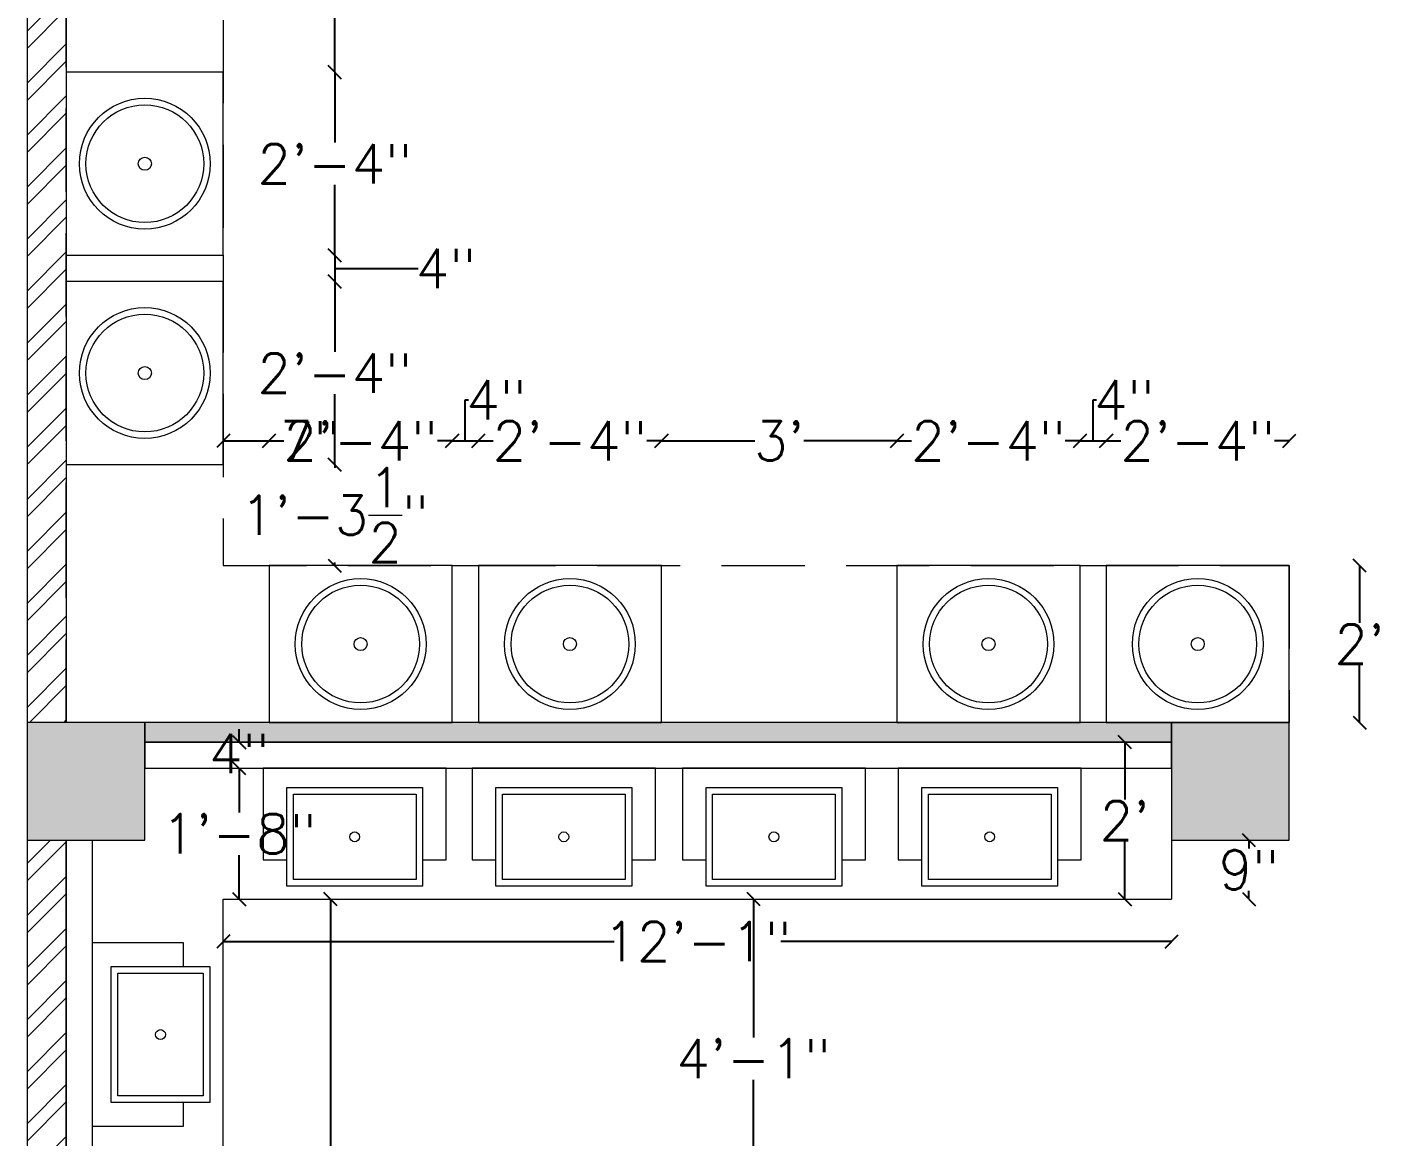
# Model space of a CAD drawing. Header units: inches. Extents: x 111501 to 134888, y 46021 to 52102.
# Drawn here: x 114920.5 to 115127.7, y 49495.4 to 49665.1 of the extents above; entities that cross this region are included whole.
import ezdxf

# ---------------------------------------------------------------- set-up
doc = ezdxf.new("R2010")
doc.units = ezdxf.units.IN
doc.header["$MEASUREMENT"] = 0
doc.linetypes.add('DASHED', pattern=[19.05, 12.7, -6.35])
for name, color, linetype, lineweight in [('column', 252, 'Continuous', 9), ('dimension', 250, 'Continuous', 0), ('FURNITURE', 14, 'Continuous', 18), ('wall', 7, 'Continuous', 9)]:
    doc.layers.add(name, color=color, linetype=linetype, lineweight=lineweight)
doc.layers.add('pt19', color=151, linetype='Continuous')
doc.styles.get("Standard").update_dxf_attribs({"font": 'txt.shx', "height": 6})
doc.dimstyles.new('Standard$0', dxfattribs={"dimtxt": 4, "dimasz": 2, "dimexe": 0.125, "dimexo": 0.125, "dimgap": 0.25, "dimtad": 0, "dimtih": 1, "dimtoh": 1, "dimdec": 1, "dimlfac": -1, "dimzin": 0, "dimdsep": 46, "dimlunit": 4, "dimtxsty": 'Standard', "dimblk": 'OBLIQUE', "dimblk1": 'DOTSMALL', "dimblk2": 'DOTSMALL', "dimcen": 0, "dimse1": 1, "dimse2": 1, "dimadec": 0, "dimazin": 0, "dimtfac": 1, "dimtdec": 1, "dimtofl": 0, "dimtmove": 0, "dimatfit": 3, "dimfxl": 1, "dimtolj": 1, "dimtzin": 0, "dimarcsym": 0})

# ---------------------------------------------------------------- blocks, each defined once
blk = doc.blocks.new('fgfdg')
at = {"layer": 'FURNITURE'}
for points in [[(9958.2, 25320.5), (9961.82, 25320.5), (9961.82, 25334.5), (9933.82, 25334.5), (9933.82, 25320.5), (9937.44, 25320.5)], [(9937.44, 25316.5), (9937.44, 25331.56), (9958.2, 25331.56), (9958.2, 25316.5), (9937.44, 25316.5), (9937.44, 25316.5)]]:
    blk.add_lwpolyline(points, dxfattribs=at)
blk.add_lwpolyline([(9938.44, 25317.5), (9938.44, 25330.56), (9957.2, 25330.56), (9957.2, 25317.5), (9938.44, 25317.5)], close=True, dxfattribs=at)
blk.add_circle((9947.82, 25324.03), 0.75, dxfattribs=at)
blk = doc.blocks.new('_Oblique')
at = {"color": 0, "linetype": 'ByBlock', "lineweight": -2}
blk.add_line((-0.5, -0.5), (0.5, 0.5), dxfattribs=at)
blk = doc.blocks.new('*D922')
at = {"layer": 'Defpoints', "color": 0, "transparency": 16777216}
for p in [(114950.52, 49685.2), (114950.52, 49658.2), (114967.56, 49658.2)]:
    blk.add_point(p, dxfattribs=at)
at = {"layer": 'dimension', "color": 0, "lineweight": -2, "transparency": 16777216}
for p, q in [((114967.56, 49685.2), (114967.56, 49674.95)), ((114967.56, 49658.2), (114967.56, 49668.45))]:
    blk.add_line(p, q, dxfattribs=at)
at = {"layer": 'dimension', "color": 0, "lineweight": -2, "transparency": 16777216, "xscale": 2, "yscale": 2, "zscale": 2}
for p, rotation in [((114967.56, 49685.2), 90), ((114967.56, 49658.2), 270)]:
    blk.add_blockref('_Oblique', p, dxfattribs=dict(at, rotation=rotation))
at = {"layer": 'dimension', "color": 0, "lineweight": 5, "transparency": 16777216, "insert": (114967.56, 49671.7), "char_height": 6, "attachment_point": 5}
blk.add_mtext('\\A1;2\'-3"', dxfattribs=at)
blk = doc.blocks.new('_DOTSMALL')
at = {"color": 0, "linetype": 'ByBlock', "lineweight": -2, "const_width": 0.5}
blk.add_lwpolyline([(-0.0625, 0, 1), (0.0625, 0, 1)], format="xyb", close=True, dxfattribs=at)
blk = doc.blocks.new('*D923')
at = {"layer": 'Defpoints', "color": 0, "lineweight": 5, "transparency": 16777216}
for p in [(114950.52, 49658.2), (114950.52, 49630.2), (114967.56, 49630.2)]:
    blk.add_point(p, dxfattribs=at)
at = {"layer": 'dimension', "color": 0, "lineweight": -2, "transparency": 16777216}
for p, q in [((114967.56, 49658.2), (114967.56, 49647.45)), ((114967.56, 49630.2), (114967.56, 49640.95))]:
    blk.add_line(p, q, dxfattribs=at)
at = {"layer": 'dimension', "color": 0, "lineweight": -2, "transparency": 16777216, "xscale": 2, "yscale": 2, "zscale": 2}
for p, rotation in [((114967.56, 49658.2), 90), ((114967.56, 49630.2), 270)]:
    blk.add_blockref('_Oblique', p, dxfattribs=dict(at, rotation=rotation))
at = {"layer": 'dimension', "color": 0, "lineweight": 5, "transparency": 16777216, "insert": (114967.56, 49644.2), "char_height": 6, "attachment_point": 5}
blk.add_mtext('\\A1;2\'-4"', dxfattribs=at)
blk = doc.blocks.new('*D924')
at = {"layer": 'Defpoints', "color": 0, "lineweight": 5, "transparency": 16777216}
for p in [(114950.52, 49630.2), (114950.52, 49626.2), (114967.56, 49626.2)]:
    blk.add_point(p, dxfattribs=at)
at = {"layer": 'dimension', "color": 0, "lineweight": -2, "transparency": 16777216}
for p, q in [((114967.56, 49630.2), (114967.56, 49626.2)), ((114967.56, 49628.2), (114979.81, 49628.2)), ((114979.81, 49628.2), (114980.31, 49628.2))]:
    blk.add_line(p, q, dxfattribs=at)
at = {"layer": 'dimension', "color": 0, "lineweight": -2, "transparency": 16777216, "xscale": 2, "yscale": 2, "zscale": 2}
for p, rotation in [((114967.56, 49630.2), 90), ((114967.56, 49626.2), 270)]:
    blk.add_blockref('_Oblique', p, dxfattribs=dict(at, rotation=rotation))
at = {"layer": 'dimension', "color": 0, "lineweight": 5, "transparency": 16777216, "insert": (114984.56, 49628.2), "char_height": 6, "attachment_point": 5}
blk.add_mtext('\\A1;4"', dxfattribs=at)
blk = doc.blocks.new('*D925')
at = {"layer": 'Defpoints', "color": 0, "lineweight": 5, "transparency": 16777216}
for p in [(114950.52, 49626.2), (114950.52, 49598.2), (114967.56, 49598.2)]:
    blk.add_point(p, dxfattribs=at)
at = {"layer": 'dimension', "color": 0, "lineweight": -2, "transparency": 16777216}
for p, q in [((114967.56, 49626.2), (114967.56, 49615.45)), ((114967.56, 49598.2), (114967.56, 49608.95))]:
    blk.add_line(p, q, dxfattribs=at)
at = {"layer": 'dimension', "color": 0, "lineweight": -2, "transparency": 16777216, "xscale": 2, "yscale": 2, "zscale": 2}
for p, rotation in [((114967.56, 49626.2), 90), ((114967.56, 49598.2), 270)]:
    blk.add_blockref('_Oblique', p, dxfattribs=dict(at, rotation=rotation))
at = {"layer": 'dimension', "color": 0, "lineweight": 5, "transparency": 16777216, "insert": (114967.56, 49612.2), "char_height": 6, "attachment_point": 5}
blk.add_mtext('\\A1;2\'-4"', dxfattribs=at)
blk = doc.blocks.new('*D926')
at = {"layer": 'Defpoints', "color": 0, "lineweight": 5, "transparency": 16777216}
for p in [(114950.52, 49598.2), (114957.52, 49582.77), (114967.56, 49582.77)]:
    blk.add_point(p, dxfattribs=at)
at = {"layer": 'dimension', "color": 0, "lineweight": -2, "transparency": 16777216}
for p, q in [((114967.56, 49598.2), (114967.56, 49597.73)), ((114967.56, 49582.77), (114967.56, 49583.23))]:
    blk.add_line(p, q, dxfattribs=at)
at = {"layer": 'dimension', "color": 0, "lineweight": -2, "transparency": 16777216, "xscale": 2, "yscale": 2, "zscale": 2}
for p, rotation in [((114967.56, 49598.2), 90), ((114967.56, 49582.77), 270)]:
    blk.add_blockref('_Oblique', p, dxfattribs=dict(at, rotation=rotation))
at = {"layer": 'dimension', "color": 0, "lineweight": 5, "transparency": 16777216, "insert": (114967.56, 49590.48), "char_height": 6, "attachment_point": 5}
blk.add_mtext('\\A1;1\'-3{\\H1.000000x;\\S1/2;}"', dxfattribs=at)
blk = doc.blocks.new('*D927')
at = {"layer": 'Defpoints', "color": 0, "transparency": 16777216}
for p in [(114957.52, 49601.84), (114950.52, 49582.77), (114957.52, 49582.77)]:
    blk.add_point(p, dxfattribs=at)
at = {"layer": 'dimension', "color": 0, "lineweight": -2, "transparency": 16777216}
for p, q in [((114950.52, 49601.84), (114957.52, 49601.84)), ((114957.52, 49601.84), (114959.52, 49601.84))]:
    blk.add_line(p, q, dxfattribs=at)
at = {"layer": 'dimension', "color": 0, "lineweight": -2, "transparency": 16777216, "xscale": 2, "yscale": 2, "zscale": 2, "rotation": 180}
blk.add_blockref('_Oblique', (114950.52, 49601.84), dxfattribs=at)
at = {"layer": 'dimension', "color": 0, "lineweight": -2, "transparency": 16777216, "xscale": 2, "yscale": 2, "zscale": 2}
blk.add_blockref('_Oblique', (114957.52, 49601.84), dxfattribs=at)
at = {"layer": 'dimension', "color": 0, "lineweight": 5, "transparency": 16777216, "insert": (114963.77, 49601.84), "char_height": 6, "attachment_point": 5}
blk.add_mtext('\\A1;7"', dxfattribs=at)
blk = doc.blocks.new('*D928')
at = {"layer": 'Defpoints', "color": 0, "lineweight": 5, "transparency": 16777216}
for p in [(114985.52, 49601.84), (114957.52, 49582.77), (114985.52, 49582.77)]:
    blk.add_point(p, dxfattribs=at)
at = {"layer": 'dimension', "color": 0, "lineweight": -2, "transparency": 16777216}
for p, q in [((114957.52, 49601.84), (114959.77, 49601.84)), ((114985.52, 49601.84), (114983.27, 49601.84))]:
    blk.add_line(p, q, dxfattribs=at)
at = {"layer": 'dimension', "color": 0, "lineweight": -2, "transparency": 16777216, "xscale": 2, "yscale": 2, "zscale": 2, "rotation": 180}
blk.add_blockref('_Oblique', (114957.52, 49601.84), dxfattribs=at)
at = {"layer": 'dimension', "color": 0, "lineweight": -2, "transparency": 16777216, "xscale": 2, "yscale": 2, "zscale": 2}
blk.add_blockref('_Oblique', (114985.52, 49601.84), dxfattribs=at)
at = {"layer": 'dimension', "color": 0, "lineweight": 5, "transparency": 16777216, "insert": (114971.52, 49601.84), "char_height": 6, "attachment_point": 5}
blk.add_mtext('\\A1;2\'-4"', dxfattribs=at)
blk = doc.blocks.new('*D929')
at = {"layer": 'Defpoints', "color": 0, "lineweight": 5, "transparency": 16777216}
for p in [(114989.52, 49601.84), (114985.52, 49582.77), (114989.52, 49582.77)]:
    blk.add_point(p, dxfattribs=at)
at = {"layer": 'dimension', "color": 0, "lineweight": -2, "transparency": 16777216}
for p, q in [((114987.52, 49601.84), (114987.52, 49608.09)), ((114987.52, 49608.09), (114988.02, 49608.09)), ((114985.52, 49601.84), (114989.52, 49601.84))]:
    blk.add_line(p, q, dxfattribs=at)
at = {"layer": 'dimension', "color": 0, "lineweight": -2, "transparency": 16777216, "xscale": 2, "yscale": 2, "zscale": 2, "rotation": 180}
blk.add_blockref('_Oblique', (114985.52, 49601.84), dxfattribs=at)
at = {"layer": 'dimension', "color": 0, "lineweight": -2, "transparency": 16777216, "xscale": 2, "yscale": 2, "zscale": 2}
blk.add_blockref('_Oblique', (114989.52, 49601.84), dxfattribs=at)
at = {"layer": 'dimension', "color": 0, "lineweight": 5, "transparency": 16777216, "insert": (114992.27, 49608.09), "char_height": 6, "attachment_point": 5}
blk.add_mtext('\\A1;4"', dxfattribs=at)
blk = doc.blocks.new('*D930')
at = {"layer": 'Defpoints', "color": 0, "lineweight": 5, "transparency": 16777216}
for p in [(115017.52, 49601.84), (114989.52, 49582.77), (115017.52, 49582.77)]:
    blk.add_point(p, dxfattribs=at)
at = {"layer": 'dimension', "color": 0, "lineweight": -2, "transparency": 16777216}
for p, q in [((114989.52, 49601.84), (114991.77, 49601.84)), ((115017.52, 49601.84), (115015.27, 49601.84))]:
    blk.add_line(p, q, dxfattribs=at)
at = {"layer": 'dimension', "color": 0, "lineweight": -2, "transparency": 16777216, "xscale": 2, "yscale": 2, "zscale": 2, "rotation": 180}
blk.add_blockref('_Oblique', (114989.52, 49601.84), dxfattribs=at)
at = {"layer": 'dimension', "color": 0, "lineweight": -2, "transparency": 16777216, "xscale": 2, "yscale": 2, "zscale": 2}
blk.add_blockref('_Oblique', (115017.52, 49601.84), dxfattribs=at)
at = {"layer": 'dimension', "color": 0, "lineweight": 5, "transparency": 16777216, "insert": (115003.52, 49601.84), "char_height": 6, "attachment_point": 5}
blk.add_mtext('\\A1;2\'-4"', dxfattribs=at)
blk = doc.blocks.new('*D931')
at = {"layer": 'Defpoints', "color": 0, "lineweight": 5, "transparency": 16777216}
for p in [(115053.52, 49601.84), (115017.52, 49582.77), (115053.52, 49582.77)]:
    blk.add_point(p, dxfattribs=at)
at = {"layer": 'dimension', "color": 0, "lineweight": -2, "transparency": 16777216}
for p, q in [((115017.52, 49601.84), (115031.77, 49601.84)), ((115053.52, 49601.84), (115039.27, 49601.84))]:
    blk.add_line(p, q, dxfattribs=at)
at = {"layer": 'dimension', "color": 0, "lineweight": -2, "transparency": 16777216, "xscale": 2, "yscale": 2, "zscale": 2, "rotation": 180}
blk.add_blockref('_Oblique', (115017.52, 49601.84), dxfattribs=at)
at = {"layer": 'dimension', "color": 0, "lineweight": -2, "transparency": 16777216, "xscale": 2, "yscale": 2, "zscale": 2}
blk.add_blockref('_Oblique', (115053.52, 49601.84), dxfattribs=at)
at = {"layer": 'dimension', "color": 0, "lineweight": 5, "transparency": 16777216, "insert": (115035.52, 49601.84), "char_height": 6, "attachment_point": 5}
blk.add_mtext("\\A1;3'", dxfattribs=at)
blk = doc.blocks.new('*D932')
at = {"layer": 'Defpoints', "color": 0, "lineweight": 5, "transparency": 16777216}
for p in [(115081.52, 49601.84), (115053.52, 49582.77), (115081.52, 49582.77)]:
    blk.add_point(p, dxfattribs=at)
at = {"layer": 'dimension', "color": 0, "lineweight": -2, "transparency": 16777216}
for p, q in [((115053.52, 49601.84), (115055.77, 49601.84)), ((115081.52, 49601.84), (115079.27, 49601.84))]:
    blk.add_line(p, q, dxfattribs=at)
at = {"layer": 'dimension', "color": 0, "lineweight": -2, "transparency": 16777216, "xscale": 2, "yscale": 2, "zscale": 2, "rotation": 180}
blk.add_blockref('_Oblique', (115053.52, 49601.84), dxfattribs=at)
at = {"layer": 'dimension', "color": 0, "lineweight": -2, "transparency": 16777216, "xscale": 2, "yscale": 2, "zscale": 2}
blk.add_blockref('_Oblique', (115081.52, 49601.84), dxfattribs=at)
at = {"layer": 'dimension', "color": 0, "lineweight": 5, "transparency": 16777216, "insert": (115067.52, 49601.84), "char_height": 6, "attachment_point": 5}
blk.add_mtext('\\A1;2\'-4"', dxfattribs=at)
blk = doc.blocks.new('*D933')
at = {"layer": 'Defpoints', "color": 0, "lineweight": 5, "transparency": 16777216}
for p in [(115085.52, 49601.84), (115081.52, 49582.77), (115085.52, 49582.77)]:
    blk.add_point(p, dxfattribs=at)
at = {"layer": 'dimension', "color": 0, "lineweight": -2, "transparency": 16777216}
for p, q in [((115083.52, 49601.84), (115083.52, 49608.09)), ((115083.52, 49608.09), (115084.02, 49608.09)), ((115081.52, 49601.84), (115085.52, 49601.84))]:
    blk.add_line(p, q, dxfattribs=at)
at = {"layer": 'dimension', "color": 0, "lineweight": -2, "transparency": 16777216, "xscale": 2, "yscale": 2, "zscale": 2, "rotation": 180}
blk.add_blockref('_Oblique', (115081.52, 49601.84), dxfattribs=at)
at = {"layer": 'dimension', "color": 0, "lineweight": -2, "transparency": 16777216, "xscale": 2, "yscale": 2, "zscale": 2}
blk.add_blockref('_Oblique', (115085.52, 49601.84), dxfattribs=at)
at = {"layer": 'dimension', "color": 0, "lineweight": 5, "transparency": 16777216, "insert": (115088.27, 49608.09), "char_height": 6, "attachment_point": 5}
blk.add_mtext('\\A1;4"', dxfattribs=at)
blk = doc.blocks.new('*D934')
at = {"layer": 'Defpoints', "color": 0, "lineweight": 5, "transparency": 16777216}
for p in [(115113.52, 49601.84), (115085.52, 49582.77), (115113.52, 49582.77)]:
    blk.add_point(p, dxfattribs=at)
at = {"layer": 'dimension', "color": 0, "lineweight": -2, "transparency": 16777216}
for p, q in [((115085.52, 49601.84), (115087.77, 49601.84)), ((115113.52, 49601.84), (115111.27, 49601.84))]:
    blk.add_line(p, q, dxfattribs=at)
at = {"layer": 'dimension', "color": 0, "lineweight": -2, "transparency": 16777216, "xscale": 2, "yscale": 2, "zscale": 2, "rotation": 180}
blk.add_blockref('_Oblique', (115085.52, 49601.84), dxfattribs=at)
at = {"layer": 'dimension', "color": 0, "lineweight": -2, "transparency": 16777216, "xscale": 2, "yscale": 2, "zscale": 2}
blk.add_blockref('_Oblique', (115113.52, 49601.84), dxfattribs=at)
at = {"layer": 'dimension', "color": 0, "lineweight": 5, "transparency": 16777216, "insert": (115099.52, 49601.84), "char_height": 6, "attachment_point": 5}
blk.add_mtext('\\A1;2\'-4"', dxfattribs=at)
blk = doc.blocks.new('*D935')
at = {"layer": 'Defpoints', "color": 0, "transparency": 16777216}
for p in [(115113.52, 49582.77), (115113.52, 49558.77), (115124.27, 49558.77)]:
    blk.add_point(p, dxfattribs=at)
at = {"layer": 'dimension', "color": 0, "lineweight": -2, "transparency": 16777216}
for p, q in [((115124.27, 49582.77), (115124.27, 49574.02)), ((115124.27, 49558.77), (115124.27, 49567.52))]:
    blk.add_line(p, q, dxfattribs=at)
at = {"layer": 'dimension', "color": 0, "lineweight": -2, "transparency": 16777216, "xscale": 2, "yscale": 2, "zscale": 2}
for p, rotation in [((115124.27, 49582.77), 90), ((115124.27, 49558.77), 270)]:
    blk.add_blockref('_Oblique', p, dxfattribs=dict(at, rotation=rotation))
at = {"layer": 'dimension', "color": 0, "lineweight": 5, "transparency": 16777216, "insert": (115124.27, 49570.77), "char_height": 6, "attachment_point": 5}
blk.add_mtext("\\A1;2'", dxfattribs=at)
blk = doc.blocks.new('*D937')
at = {"layer": 'Defpoints', "color": 0, "transparency": 16777216}
for p in [(115102.64, 49540.77), (115095.52, 49531.77), (115107.34, 49531.77)]:
    blk.add_point(p, dxfattribs=at)
at = {"layer": 'dimension', "color": 0, "lineweight": -2, "transparency": 16777216}
for p, q in [((115107.34, 49540.77), (115107.34, 49539.52)), ((115107.34, 49531.77), (115107.34, 49533.02))]:
    blk.add_line(p, q, dxfattribs=at)
at = {"layer": 'dimension', "color": 0, "lineweight": -2, "transparency": 16777216, "xscale": 2, "yscale": 2, "zscale": 2}
for p, rotation in [((115107.34, 49540.77), 90), ((115107.34, 49531.77), 270)]:
    blk.add_blockref('_Oblique', p, dxfattribs=dict(at, rotation=rotation))
at = {"layer": 'dimension', "color": 0, "lineweight": 5, "transparency": 16777216, "insert": (115107.34, 49536.27), "char_height": 6, "attachment_point": 5}
blk.add_mtext('\\A1;9"', dxfattribs=at)
blk = doc.blocks.new('*D938')
at = {"layer": 'Defpoints', "color": 0, "transparency": 16777216}
for p in [(115088.37, 49555.77), (115095.52, 49555.77), (115095.52, 49531.77)]:
    blk.add_point(p, dxfattribs=at)
at = {"layer": 'dimension', "color": 0, "lineweight": -2, "transparency": 16777216}
for p, q in [((115088.37, 49555.77), (115088.37, 49547.02)), ((115088.37, 49531.77), (115088.37, 49540.52))]:
    blk.add_line(p, q, dxfattribs=at)
at = {"layer": 'dimension', "color": 0, "lineweight": -2, "transparency": 16777216, "xscale": 2, "yscale": 2, "zscale": 2}
for p, rotation in [((115088.37, 49555.77), 90), ((115088.37, 49531.77), 270)]:
    blk.add_blockref('_Oblique', p, dxfattribs=dict(at, rotation=rotation))
at = {"layer": 'dimension', "color": 0, "lineweight": 5, "transparency": 16777216, "insert": (115088.37, 49543.77), "char_height": 6, "attachment_point": 5}
blk.add_mtext("\\A1;2'", dxfattribs=at)
blk = doc.blocks.new('*D939')
at = {"layer": 'Defpoints', "color": 0, "transparency": 16777216}
for p in [(114950.52, 49531.77), (115095.52, 49531.77), (115095.52, 49525.3)]:
    blk.add_point(p, dxfattribs=at)
at = {"layer": 'dimension', "color": 0, "lineweight": -2, "transparency": 16777216}
for p, q in [((114950.52, 49525.3), (115010.27, 49525.3)), ((115095.52, 49525.3), (115035.77, 49525.3))]:
    blk.add_line(p, q, dxfattribs=at)
at = {"layer": 'dimension', "color": 0, "lineweight": -2, "transparency": 16777216, "xscale": 2, "yscale": 2, "zscale": 2, "rotation": 180}
blk.add_blockref('_Oblique', (114950.52, 49525.3), dxfattribs=at)
at = {"layer": 'dimension', "color": 0, "lineweight": -2, "transparency": 16777216, "xscale": 2, "yscale": 2, "zscale": 2}
blk.add_blockref('_Oblique', (115095.52, 49525.3), dxfattribs=at)
at = {"layer": 'dimension', "color": 0, "lineweight": 5, "transparency": 16777216, "insert": (115023.02, 49525.3), "char_height": 6, "attachment_point": 5}
blk.add_mtext('\\A1;12\'-1"', dxfattribs=at)
blk = doc.blocks.new('*D940')
at = {"layer": 'Defpoints', "color": 0, "transparency": 16777216}
for p in [(114950.52, 49531.77), (114951.09, 49353.34), (114966.91, 49353.34)]:
    blk.add_point(p, dxfattribs=at)
at = {"layer": 'dimension', "color": 0, "lineweight": -2, "transparency": 16777216}
for p, q in [((114966.91, 49531.77), (114966.91, 49449.81)), ((114966.91, 49353.34), (114966.91, 49435.31))]:
    blk.add_line(p, q, dxfattribs=at)
at = {"layer": 'dimension', "color": 0, "lineweight": -2, "transparency": 16777216, "xscale": 2, "yscale": 2, "zscale": 2}
for p, rotation in [((114966.91, 49531.77), 90), ((114966.91, 49353.34), 270)]:
    blk.add_blockref('_Oblique', p, dxfattribs=dict(at, rotation=rotation))
at = {"layer": 'dimension', "color": 0, "lineweight": 5, "transparency": 16777216, "insert": (114966.91, 49442.56), "char_height": 6, "attachment_point": 5}
blk.add_mtext('\\A1;14\'-10{\\H1.000000x;\\S1/2;}"', dxfattribs=at)
blk = doc.blocks.new('*D945')
at = {"layer": 'Defpoints', "color": 0, "transparency": 16777216}
for p in [(114951.94, 49551.77), (114952.95, 49551.77), (114950.52, 49531.77)]:
    blk.add_point(p, dxfattribs=at)
at = {"layer": 'dimension', "color": 0, "lineweight": -2, "transparency": 16777216}
for p, q in [((114952.95, 49551.77), (114952.95, 49545.02)), ((114952.95, 49531.77), (114952.95, 49538.52))]:
    blk.add_line(p, q, dxfattribs=at)
at = {"layer": 'dimension', "color": 0, "lineweight": -2, "transparency": 16777216, "xscale": 2, "yscale": 2, "zscale": 2}
for p, rotation in [((114952.95, 49551.77), 90), ((114952.95, 49531.77), 270)]:
    blk.add_blockref('_Oblique', p, dxfattribs=dict(at, rotation=rotation))
at = {"layer": 'dimension', "color": 0, "lineweight": 5, "transparency": 16777216, "insert": (114952.95, 49541.77), "char_height": 6, "attachment_point": 5}
blk.add_mtext('\\A1;1\'-8"', dxfattribs=at)
blk = doc.blocks.new('*D946')
at = {"layer": 'Defpoints', "color": 0, "transparency": 16777216}
for p in [(114952.95, 49555.77), (114955.27, 49555.77), (114955.73, 49551.77)]:
    blk.add_point(p, dxfattribs=at)
at = {"layer": 'dimension', "color": 0, "lineweight": -2, "transparency": 16777216}
for p, q in [((114952.95, 49555.77), (114952.95, 49557.77)), ((114952.95, 49551.77), (114952.95, 49549.77))]:
    blk.add_line(p, q, dxfattribs=at)
at = {"layer": 'dimension', "color": 0, "lineweight": -2, "transparency": 16777216, "xscale": 2, "yscale": 2, "zscale": 2}
for p, rotation in [((114952.95, 49555.77), 270), ((114952.95, 49551.77), 90)]:
    blk.add_blockref('_Oblique', p, dxfattribs=dict(at, rotation=rotation))
at = {"layer": 'dimension', "color": 0, "lineweight": 5, "transparency": 16777216, "insert": (114952.95, 49554.05), "char_height": 6, "attachment_point": 5}
blk.add_mtext('\\A1;4"', dxfattribs=at)
blk = doc.blocks.new('*D995')
at = {"layer": 'Defpoints', "color": 0, "transparency": 16777216}
for p in [(115027.87, 49531.77), (115031.6, 49531.77), (115027.87, 49483.02)]:
    blk.add_point(p, dxfattribs=at)
at = {"layer": 'dimension', "color": 0, "lineweight": -2, "transparency": 16777216}
for p, q in [((115031.6, 49531.77), (115031.6, 49510.64)), ((115031.6, 49483.02), (115031.6, 49504.14))]:
    blk.add_line(p, q, dxfattribs=at)
at = {"layer": 'dimension', "color": 0, "lineweight": -2, "transparency": 16777216, "xscale": 2, "yscale": 2, "zscale": 2}
for p, rotation in [((115031.6, 49531.77), 90), ((115031.6, 49483.02), 270)]:
    blk.add_blockref('_Oblique', p, dxfattribs=dict(at, rotation=rotation))
at = {"layer": 'dimension', "color": 0, "lineweight": 5, "transparency": 16777216, "insert": (115031.6, 49507.39), "char_height": 6, "attachment_point": 5}
blk.add_mtext('\\A1;4\'-1"', dxfattribs=at)

msp = doc.modelspace()

# ---------------------------------------------------------------- hatches: boundary and pattern name
at = {"layer": 'column'}
msp.add_hatch(color=256, dxfattribs=at).paths.add_polyline_path([(114920.52, 49558.77), (114920.52, 49540.77), (114938.52, 49540.77), (114938.52, 49558.77)])
h = msp.add_hatch(color=256, dxfattribs=at)
h.paths.add_polyline_path([(115095.52, 49150.92), (115095.52, 49132.92), (115113.52, 49132.92), (115113.52, 49150.92)])
h.paths.add_polyline_path([(115095.52, 49354.84), (115095.52, 49336.84), (115113.52, 49336.84), (115113.52, 49354.84)])
h.paths.add_polyline_path([(115095.52, 49558.77), (115095.52, 49540.77), (115113.52, 49540.77), (115113.52, 49558.77)])
at = {"layer": 'pt19', "lineweight": 0}
msp.add_hatch(color=256, dxfattribs=at).paths.add_polyline_path([(114938.52, 49555.77), (115095.52, 49555.77), (115095.52, 49558.77), (115085.52, 49558.77), (115081.52, 49558.77), (115053.52, 49558.77), (115017.52, 49558.77), (114989.52, 49558.77), (114985.52, 49558.77), (114957.52, 49558.77), (114938.52, 49558.77)])
at = {"layer": 'wall', "lineweight": 5}
h = msp.add_hatch(dxfattribs=at)
h.set_pattern_fill('ANSI32', color=256, scale=15, style=0)
h.set_pattern_definition([(45, (15993.2226, 1823.8855), (-3.97747564, 3.97747564), []), (45, (15995.874, 1823.8855), (-3.97747564, 3.97747564), [])])
h.paths.add_polyline_path([(114920.52, 49353.34), (114926.52, 49353.34), (114926.52, 49540.77), (114920.52, 49540.77)])
h.paths.add_polyline_path([(114920.52, 49730.2), (114920.52, 49558.77), (114926.52, 49558.77), (114926.52, 49730.2)])

# ---------------------------------------------------------------- linework, layer by layer
at = {"layer": 'column'}
for points in [[(114938.52, 49558.77), (114920.52, 49558.77), (114920.52, 49540.77), (114938.52, 49540.77)], [(115113.52, 49558.77), (115095.52, 49558.77), (115095.52, 49540.77), (115113.52, 49540.77)]]:
    msp.add_lwpolyline(points, close=True, dxfattribs=at)
at = {"layer": 'FURNITURE', "lineweight": 5}
for p, q in [((115095.52, 49540.77), (115095.52, 49531.77)), ((114950.52, 49353.34), (114950.52, 49531.77))]:
    msp.add_line(p, q, dxfattribs=at)
at = {"layer": 'FURNITURE', "linetype": 'DASHED', "lineweight": 5}
for points in [[(114926.52, 49582.77), (114926.52, 49685.2), (114950.52, 49685.2), (114950.52, 49582.77)], [(114950.52, 49582.77), (115113.52, 49582.77), (115113.52, 49558.77), (114926.52, 49558.77), (114926.52, 49582.77)]]:
    msp.add_lwpolyline(points, dxfattribs=at)
at = {"layer": 'FURNITURE', "lineweight": 5}
for points in [[(114950.52, 49658.2), (114926.52, 49658.2), (114926.52, 49630.2), (114950.52, 49630.2)], [(114926.52, 49630.2), (114950.52, 49630.2), (114950.52, 49626.2), (114926.52, 49626.2)], [(114950.52, 49626.2), (114926.52, 49626.2), (114926.52, 49598.2), (114950.52, 49598.2)], [(114957.52, 49582.77), (114957.52, 49558.77), (114985.52, 49558.77), (114985.52, 49582.77)], [(114985.52, 49558.77), (114985.52, 49582.77), (114989.52, 49582.77), (114989.52, 49558.77)], [(114989.52, 49582.77), (114989.52, 49558.77), (115017.52, 49558.77), (115017.52, 49582.77)], [(115053.52, 49582.77), (115053.52, 49558.77), (115081.52, 49558.77), (115081.52, 49582.77)], [(115081.52, 49558.77), (115081.52, 49582.77), (115085.52, 49582.77), (115085.52, 49558.77)], [(115085.52, 49582.77), (115085.52, 49558.77), (115113.52, 49558.77), (115113.52, 49582.77)], [(114938.52, 49555.77), (115095.52, 49555.77), (115095.52, 49558.77), (114938.52, 49558.77)], [(114938.52, 49551.77), (115095.52, 49551.77), (115095.52, 49555.77), (114938.52, 49555.77)], [(114926.52, 49540.77), (114930.45, 49540.77), (114930.45, 49353.34), (114926.52, 49353.34)]]:
    msp.add_lwpolyline(points, close=True, dxfattribs=at)
msp.add_lwpolyline([(114950.52, 49531.77), (115095.52, 49531.77)], dxfattribs=at)
at = {"layer": 'FURNITURE', "linetype": 'ByBlock', "lineweight": 0}
for centre, radius in [((114938.52, 49644.2), 10), ((114938.52, 49644.2), 9), ((114938.52, 49644.2), 1), ((114938.52, 49612.2), 10), ((114938.52, 49612.2), 9), ((114938.52, 49612.2), 1), ((114971.52, 49570.77), 10), ((114971.52, 49570.77), 9), ((115003.52, 49570.77), 10), ((115003.52, 49570.77), 9), ((115067.52, 49570.77), 10), ((115067.52, 49570.77), 9), ((115099.52, 49570.77), 10), ((115099.52, 49570.77), 9), ((114971.52, 49570.77), 1), ((115003.52, 49570.77), 1), ((115067.52, 49570.77), 1), ((115099.52, 49570.77), 1)]:
    msp.add_circle(centre, radius, dxfattribs=at)
at = {"layer": 'wall'}
for p, q in [((114920.52, 49730.2), (114920.52, 49558.77)), ((114926.52, 49730.2), (114926.52, 49558.77)), ((114920.52, 49542.27), (114920.52, 49149.42)), ((114926.52, 49540.77), (114926.52, 49353.34))]:
    msp.add_line(p, q, dxfattribs=at)

# ---------------------------------------------------------------- block references
at = {"layer": 'FURNITURE', "linetype": 'ByBlock', "lineweight": 0}
for p in [(105022.79, 24217.27), (105054.77, 24217.27), (105086.89, 24217.27), (105119.89, 24217.27)]:
    msp.add_blockref('fgfdg', p, dxfattribs=at)
at = {"layer": 'FURNITURE', "linetype": 'ByBlock', "lineweight": 0, "rotation": 89.99999999999999}
msp.add_blockref('fgfdg', (140264.95, 39563.25), dxfattribs=at)

# ---------------------------------------------------------------- dimensions: what is measured, and where the dimension line sits
at = {"layer": 'dimension', "lineweight": 5}
for base, p1, p2, picture, middle in [((114967.56, 49658.2), (114950.52, 49685.2), (114950.52, 49658.2), '*D922', (114967.56, 49671.7)), ((115124.27, 49558.77), (115113.52, 49582.77), (115113.52, 49558.77), '*D935', (115124.27, 49570.77)), ((115088.37, 49555.77), (115095.52, 49531.77), (115095.52, 49555.77), '*D938', (115088.37, 49543.77)), ((114952.95, 49551.77), (114950.52, 49531.77), (114951.94, 49551.77), '*D945', (114952.95, 49541.77)), ((115107.34, 49531.77), (115102.64, 49540.77), (115095.52, 49531.77), '*D937', (115107.34, 49536.27)), ((114966.91, 49353.34), (114950.52, 49531.77), (114951.09, 49353.34), '*D940', (114966.91, 49442.56)), ((115031.5992, 49531.7706), (115027.8658, 49483.0188), (115027.8658, 49531.7706), '*D995', (115031.5992, 49507.3947))]:
    dim = msp.add_linear_dim(base=base, p1=p1, p2=p2, angle=90, dimstyle='Standard$0', dxfattribs=at)
    dim.commit()
    dim.dimension.update_dxf_attribs({"geometry": picture, "text_midpoint": middle})
for base, p1, p2, picture, middle in [((114967.56, 49630.2), (114950.52, 49658.2), (114950.52, 49630.2), '*D923', (114967.56, 49644.2)), ((114967.56, 49626.2), (114950.52, 49630.2), (114950.52, 49626.2), '*D924', (114980.56, 49628.2)), ((114967.56, 49598.2), (114950.52, 49626.2), (114950.52, 49598.2), '*D925', (114967.56, 49612.2)), ((114967.56, 49582.77), (114950.52, 49598.2), (114957.52, 49582.77), '*D926', (114967.56, 49590.48))]:
    dim = msp.add_linear_dim(base=base, p1=p1, p2=p2, angle=90, dimstyle='Standard$0', override={"dimtmove": 1}, dxfattribs=at)
    dim.commit()
    dim.dimension.update_dxf_attribs({"geometry": picture, "text_midpoint": middle})
for base, p1, p2, picture, middle in [((114989.52, 49601.84), (114985.52, 49582.77), (114989.52, 49582.77), '*D929', (114988.27, 49608.09)), ((115085.52, 49601.84), (115081.52, 49582.77), (115085.52, 49582.77), '*D933', (115084.27, 49608.09)), ((114985.52, 49601.84), (114957.52, 49582.77), (114985.52, 49582.77), '*D928', (114971.52, 49601.84)), ((115017.52, 49601.84), (114989.52, 49582.77), (115017.52, 49582.77), '*D930', (115003.52, 49601.84)), ((115053.52, 49601.84), (115017.52, 49582.77), (115053.52, 49582.77), '*D931', (115035.52, 49601.84)), ((115081.52, 49601.84), (115053.52, 49582.77), (115081.52, 49582.77), '*D932', (115067.52, 49601.84)), ((115113.52, 49601.84), (115085.52, 49582.77), (115113.52, 49582.77), '*D934', (115099.52, 49601.84))]:
    dim = msp.add_linear_dim(base=base, p1=p1, p2=p2, dimstyle='Standard$0', override={"dimtmove": 1}, dxfattribs=at)
    dim.commit()
    dim.dimension.update_dxf_attribs({"geometry": picture, "text_midpoint": middle})
for base, p1, p2, picture, middle in [((114957.52, 49601.84), (114950.52, 49582.77), (114957.52, 49582.77), '*D927', (114963.77, 49601.84)), ((115095.52, 49525.3), (114950.52, 49531.77), (115095.52, 49531.77), '*D939', (115023.02, 49525.3))]:
    dim = msp.add_linear_dim(base=base, p1=p1, p2=p2, dimstyle='Standard$0', dxfattribs=at)
    dim.commit()
    dim.dimension.update_dxf_attribs({"geometry": picture, "text_midpoint": middle})
dim = msp.add_linear_dim(base=(114952.95, 49555.77), p1=(114955.73, 49551.77), p2=(114955.27, 49555.77), angle=90, dimstyle='Standard$0', dxfattribs=at)
dim.commit()
dim.dimension.update_dxf_attribs({"geometry": '*D946', "text_midpoint": (114952.95, 49554.05), "dimtype": 160})

doc.saveas('drawing.dxf')
